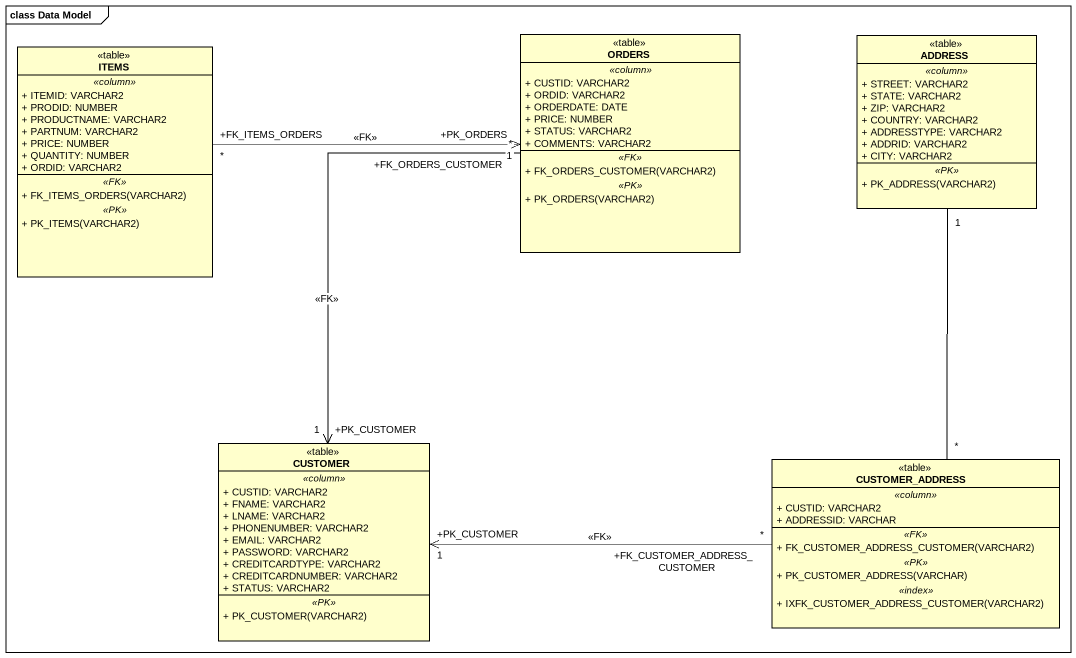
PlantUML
@startuml
mainframe class Data Model
hide circle
hide empty members
skinparam classAttributeIconSize 0
class ITEMS <<table>> {
  .. <<column>> ..
  + ITEMID: VARCHAR2
  + PRODID: NUMBER
  + PRODUCTNAME: VARCHAR2
  + PARTNUM: VARCHAR2
  + PRICE: NUMBER
  + QUANTITY: NUMBER
  + ORDID: VARCHAR2
  .. <<FK>> ..
  + FK_ITEMS_ORDERS(VARCHAR2)
  .. <<PK>> ..
  + PK_ITEMS(VARCHAR2)
}
class ORDERS <<table>> {
  .. <<column>> ..
  + CUSTID: VARCHAR2
  + ORDID: VARCHAR2
  + ORDERDATE: DATE
  + PRICE: NUMBER
  + STATUS: VARCHAR2
  + COMMENTS: VARCHAR2
  .. <<FK>> ..
  + FK_ORDERS_CUSTOMER(VARCHAR2)
  .. <<PK>> ..
  + PK_ORDERS(VARCHAR2)
}
class ADDRESS <<table>> {
  .. <<column>> ..
  + STREET: VARCHAR2
  + STATE: VARCHAR2
  + ZIP: VARCHAR2
  + COUNTRY: VARCHAR2
  + ADDRESSTYPE: VARCHAR2
  + ADDRID: VARCHAR2
  + CITY: VARCHAR2
  .. <<PK>> ..
  + PK_ADDRESS(VARCHAR2)
}
class CUSTOMER <<table>> {
  .. <<column>> ..
  + CUSTID: VARCHAR2
  + FNAME: VARCHAR2
  + LNAME: VARCHAR2
  + PHONENUMBER: VARCHAR2
  + EMAIL: VARCHAR2
  + PASSWORD: VARCHAR2
  + CREDITCARDTYPE: VARCHAR2
  + CREDITCARDNUMBER: VARCHAR2
  + STATUS: VARCHAR2
  .. <<PK>> ..
  + PK_CUSTOMER(VARCHAR2)
}
class CUSTOMER_ADDRESS <<table>> {
  .. <<column>> ..
  + CUSTID: VARCHAR2
  + ADDRESSID: VARCHAR
  .. <<FK>> ..
  + FK_CUSTOMER_ADDRESS_CUSTOMER(VARCHAR2)
  .. <<PK>> ..
  + PK_CUSTOMER_ADDRESS(VARCHAR)
  .. <<index>> ..
  + IXFK_CUSTOMER_ADDRESS_CUSTOMER(VARCHAR2)
}
ITEMS "+FK_ITEMS_ORDERS\n*" -right-> "+PK_ORDERS\n1" ORDERS : <<FK>>
ORDERS "+FK_ORDERS_CUSTOMER\n*" --> "+PK_CUSTOMER\n1" CUSTOMER : <<FK>>
CUSTOMER_ADDRESS "*" -up- "1" ADDRESS
CUSTOMER_ADDRESS "+FK_CUSTOMER_ADDRESS_CUSTOMER\n*" -left-> "+PK_CUSTOMER\n1" CUSTOMER : <<FK>>
@enduml
